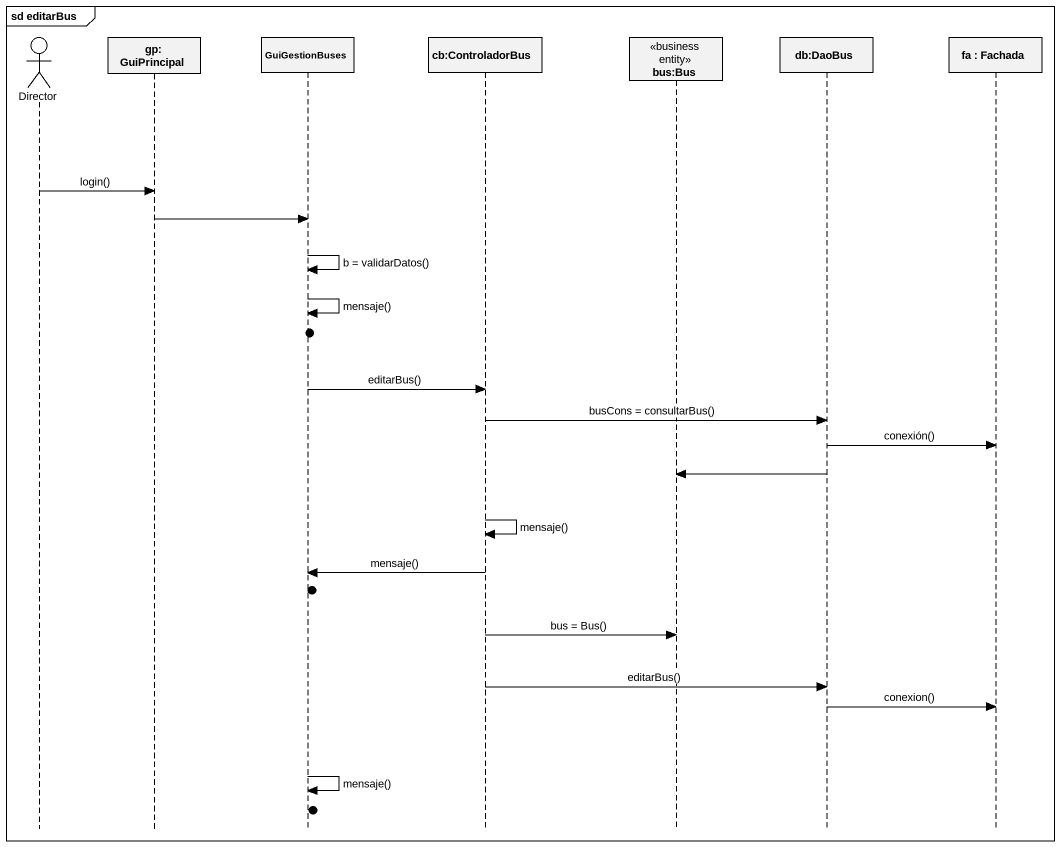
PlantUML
@startuml
mainframe sd editarBus
hide footbox
actor Director
participant "gp: GuiPrincipal" as gp_GuiPrincipal
participant GuiGestionBuses
participant "cb:ControladorBus" as cb_ControladorBus
participant "bus:Bus" as bus_Bus <<business entity>>
participant "db:DaoBus" as db_DaoBus
participant "fa : Fachada" as fa_Fachada

Director -> gp_GuiPrincipal : login()
gp_GuiPrincipal -> GuiGestionBuses
GuiGestionBuses -> GuiGestionBuses : b = validarDatos()
GuiGestionBuses -> GuiGestionBuses : mensaje()
GuiGestionBuses -> cb_ControladorBus : editarBus()
cb_ControladorBus -> db_DaoBus : busCons = consultarBus()
db_DaoBus -> fa_Fachada : conexión()
db_DaoBus -> bus_Bus
cb_ControladorBus -> cb_ControladorBus : mensaje()
cb_ControladorBus -> GuiGestionBuses : mensaje()
cb_ControladorBus -> bus_Bus : bus = Bus()
cb_ControladorBus -> db_DaoBus : editarBus()
db_DaoBus -> fa_Fachada : conexion()
GuiGestionBuses -> GuiGestionBuses : mensaje()
@enduml
